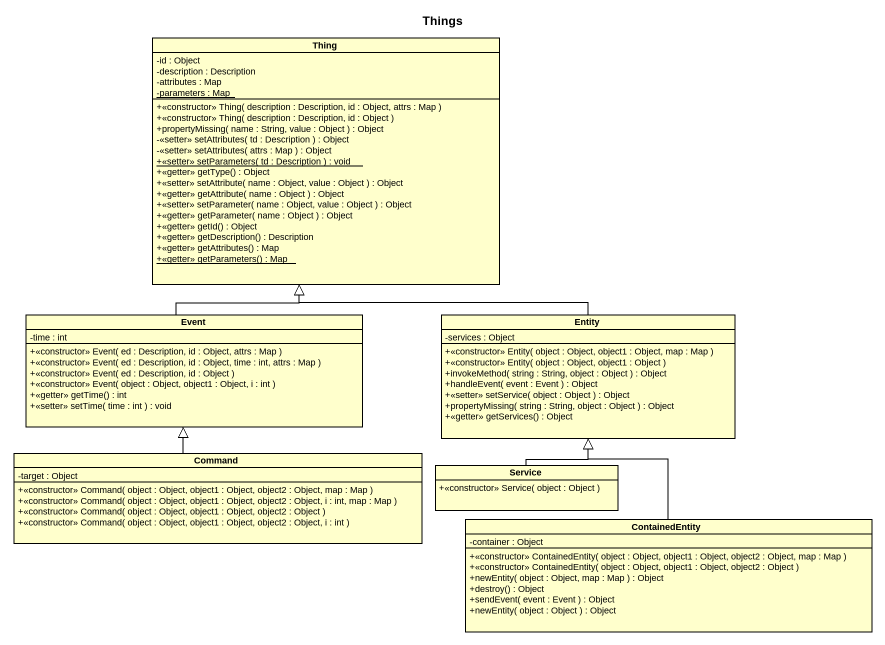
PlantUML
@startuml
title Things
hide circle
hide empty members
skinparam classAttributeIconSize 0
class Thing {
  -id : Object
  -description : Description
  -attributes : Map
  {static} -parameters : Map
  +<<constructor>> Thing( description : Description, id : Object, attrs : Map )
  +<<constructor>> Thing( description : Description, id : Object )
  +propertyMissing( name : String, value : Object ) : Object
  -<<setter>> setAttributes( td : Description ) : Object
  -<<setter>> setAttributes( attrs : Map ) : Object
  {static} +<<setter>> setParameters( td : Description ) : void
  +<<getter>> getType() : Object
  +<<setter>> setAttribute( name : Object, value : Object ) : Object
  +<<getter>> getAttribute( name : Object ) : Object
  +<<setter>> setParameter( name : Object, value : Object ) : Object
  +<<getter>> getParameter( name : Object ) : Object
  +<<getter>> getId() : Object
  +<<getter>> getDescription() : Description
  +<<getter>> getAttributes() : Map
  {static} +<<getter>> getParameters() : Map
}
class Event {
  -time : int
  +<<constructor>> Event( ed : Description, id : Object, attrs : Map )
  +<<constructor>> Event( ed : Description, id : Object, time : int, attrs : Map )
  +<<constructor>> Event( ed : Description, id : Object )
  +<<constructor>> Event( object : Object, object1 : Object, i : int )
  +<<getter>> getTime() : int
  +<<setter>> setTime( time : int ) : void
}
class "Entity" as Entity_ {
  -services : Object
  +<<constructor>> Entity( object : Object, object1 : Object, map : Map )
  +<<constructor>> Entity( object : Object, object1 : Object )
  +invokeMethod( string : String, object : Object ) : Object
  +handleEvent( event : Event ) : Object
  +<<setter>> setService( object : Object ) : Object
  +propertyMissing( string : String, object : Object ) : Object
  +<<getter>> getServices() : Object
}
class Command {
  -target : Object
  +<<constructor>> Command( object : Object, object1 : Object, object2 : Object, map : Map )
  +<<constructor>> Command( object : Object, object1 : Object, object2 : Object, i : int, map : Map )
  +<<constructor>> Command( object : Object, object1 : Object, object2 : Object )
  +<<constructor>> Command( object : Object, object1 : Object, object2 : Object, i : int )
}
class Service {
  +<<constructor>> Service( object : Object )
}
class ContainedEntity {
  -container : Object
  +<<constructor>> ContainedEntity( object : Object, object1 : Object, object2 : Object, map : Map )
  +<<constructor>> ContainedEntity( object : Object, object1 : Object, object2 : Object )
  +newEntity( object : Object, map : Map ) : Object
  +destroy() : Object
  +sendEvent( event : Event ) : Object
  +newEntity( object : Object ) : Object
}
Event -up-|> Thing
Entity_ -up-|> Thing
Command -up-|> Event
Service -up-|> Entity_
ContainedEntity -up-|> Entity_
@enduml
